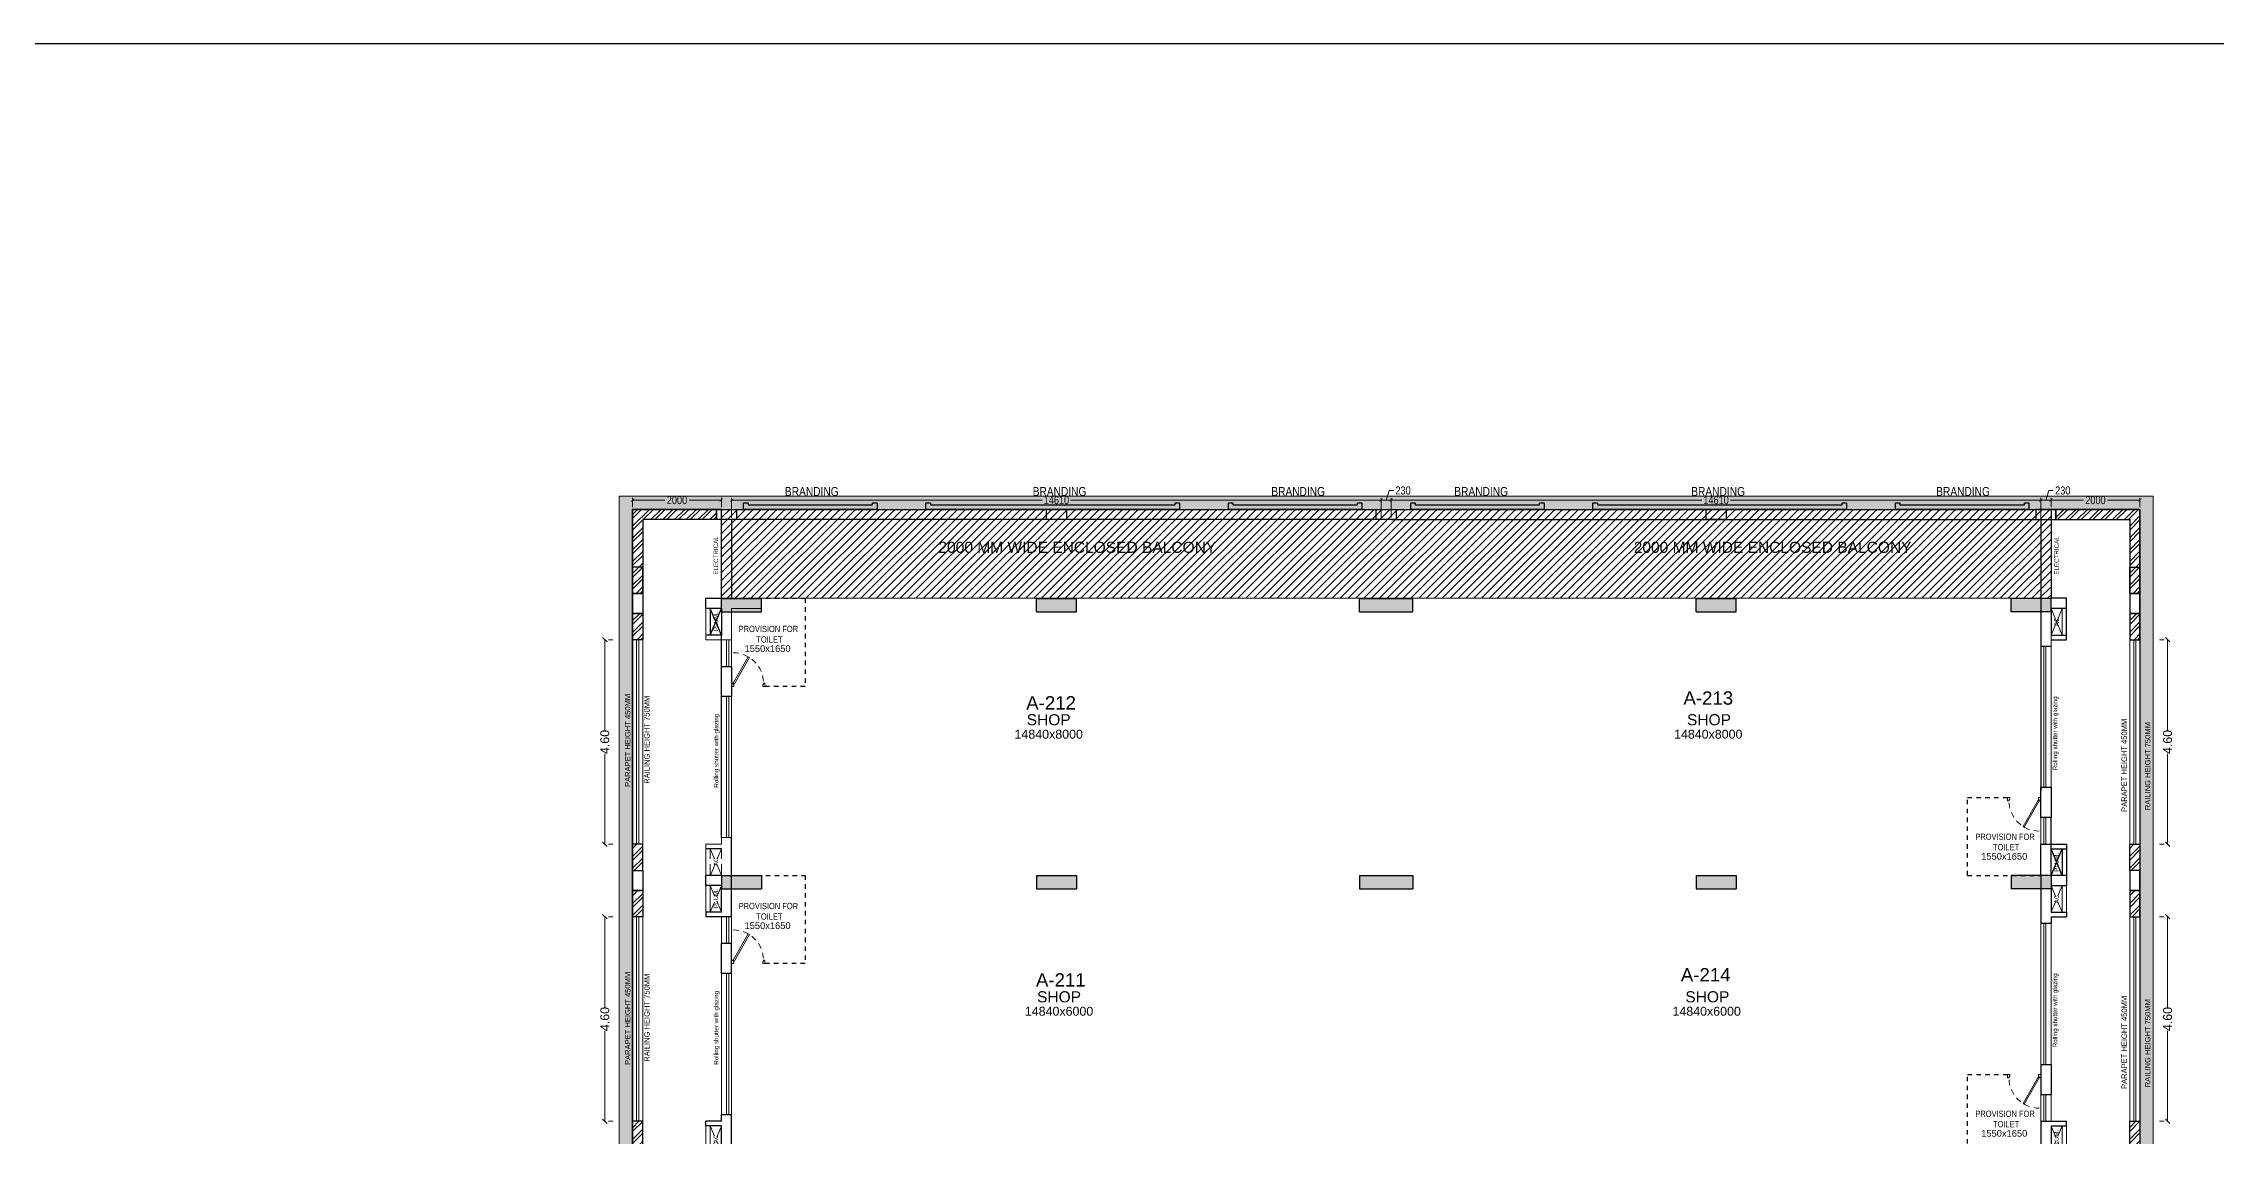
# Model space of a CAD drawing. Header units: metres. Extents: x 9819 to 10514, y 4405 to 4599.
# Drawn here: x 10210.82 to 10259.69, y 4574.63 to 4599.19 of the extents above; entities that cross this region are included whole.
import ezdxf
from ezdxf.enums import TextEntityAlignment as Align

# ---------------------------------------------------------------- set-up
doc = ezdxf.new("R2010")
doc.units = ezdxf.units.M
doc.header["$MEASUREMENT"] = 0
doc.header["$PDMODE"] = 35
doc.header["$PDSIZE"] = 0.3
for name, pattern in [('DASHED2', [0.375, 0.25, -0.125]), ('DOT2', [0.125, 0, -0.125]), ('HIDDEN', [0.375, 0.25, -0.125])]:
    doc.linetypes.add(name, pattern=pattern)
for name, color, linetype, lineweight in [('A_BUP AREA', 2, 'Continuous', 25), ('A_CONC', 1, 'Continuous', 30), ('A_DOOR-WIN', 23, 'Continuous', 9), ('A_DOTTED', 8, 'HIDDEN', 0), ('A_EXT DIM', 7, 'Continuous', 5), ('A_GLAZE', 140, 'Continuous', 5), ('A_LEDGE', 252, 'Continuous', 15), ('A_SHOP NO.', 113, 'Continuous', 5), ('A_SILL 0.09', 9, 'Continuous', 9), ('A_SILL 0.25', 25, 'Continuous', 15), ('A_TEXT', 7, 'Continuous', 5), ('A_WALL', 7, 'Continuous', 30), ('A_Wall Hatch', 8, 'Continuous', 5), ('Doorline', 251, 'DASHED2', 13), ('ELE .15', 8, 'Continuous', 15)]:
    doc.layers.add(name, color=color, linetype=linetype, lineweight=lineweight)
for name, color, linetype in [('A_COL. NO', 4, 'Continuous'), ('A_SIGNAGE', 171, 'Continuous'), ('STRU. COL.', 1, 'Continuous')]:
    doc.layers.add(name, color=color, linetype=linetype)
doc.layers.get('A_COL. NO').off()
doc.styles.add('A', font='ARIALN.TTF')
doc.styles.get("Standard").update_dxf_attribs({"font": 'arial.ttf'})
doc.dimstyles.new('DIM IN M SMALL', dxfattribs={"dimtxt": 0.2, "dimasz": 0.1, "dimexe": 0, "dimexo": 0, "dimgap": 0, "dimtad": 0, "dimzin": 3, "dimdsep": 46, "dimtxsty": 'Standard', "dimblk": 'OBLIQUE', "dimcen": 0, "dimclrd": 256, "dimclre": 256, "dimclrt": 256, "dimadec": 0, "dimazin": 0, "dimtfac": 1, "dimtofl": 0, "dimtmove": 1, "dimatfit": 3, "dimfxl": 1, "dimtolj": 1, "dimtzin": 0, "dimlwd": -1, "dimlwe": -1, "dimarcsym": 0})
doc.dimstyles.new('DIM IN MM', dxfattribs={"dimtxt": 0.18, "dimasz": 0.075, "dimexe": 0.05, "dimexo": 0.05, "dimgap": 0.05, "dimtad": 0, "dimdec": 0, "dimlfac": 1000, "dimzin": 3, "dimdsep": 46, "dimtxsty": 'A', "dimblk1": 'ARCHTICK', "dimblk2": 'ARCHTICK', "dimsah": 1, "dimcen": 0, "dimclrd": 256, "dimclre": 256, "dimclrt": 256, "dimadec": 0, "dimazin": 0, "dimtfac": 1, "dimtdec": 0, "dimtofl": 0, "dimtmove": 1, "dimatfit": 3, "dimfxl": 1, "dimtolj": 1, "dimtzin": 0, "dimlwd": -1, "dimlwe": -1, "dimarcsym": 0})

# ---------------------------------------------------------------- blocks, each defined once
blk = doc.blocks.new('D 750')
at = {"layer": 'A_DOOR-WIN'}
for points in [[(-0.372, 0.665), (-0.035, 0.075), (-0.063, 0.059), (-0.4, 0.649)], [(-0.75, 0.075), (-0.75, 0), (-0.7, 0), (-0.7, 0.043), (-0.715, 0.043), (-0.715, 0.075)], [(0, 0.075), (0, 0), (-0.05, 0), (-0.05, 0.043), (-0.035, 0.043), (-0.035, 0.075)]]:
    blk.add_lwpolyline(points, close=True, dxfattribs=at)
at = {"layer": 'Doorline', "ltscale": 0.5}
blk.add_arc((-0.035, 0.075), 0.68, 90, 180, dxfattribs=at)
blk = doc.blocks.new('Typical shops 2nd')
at = {"layer": 'A_DOOR-WIN'}
for p, q in [((30.095, -1.08), (30.095, -4.25)), ((30.145, -1.08), (30.145, -4.25)), ((0.465, -5.38), (0.465, -2.21)), ((0.515, -5.38), (0.515, -2.21))]:
    blk.add_line(p, q, dxfattribs=at)
at = {"layer": 'A_DOTTED'}
for p, q in [((0.1, -0.83), (0.35, -0.23)), ((0.1, -0.23), (0.35, -0.83)), ((30.51, -0.23), (30.26, -0.83)), ((30.51, -0.83), (30.26, -0.23)), ((0.1, -6.23), (0.35, -5.63)), ((0.1, -5.63), (0.35, -6.23)), ((30.51, -5.63), (30.26, -6.23)), ((30.51, -6.23), (30.26, -5.63))]:
    blk.add_line(p, q, dxfattribs=at)
at = {"layer": 'A_GLAZE'}
for p, q in [((0.465, -1.53), (0.465, -0.93)), ((0.515, -1.53), (0.515, -0.93)), ((30.095, -4.93), (30.095, -5.53)), ((30.145, -4.93), (30.145, -5.53))]:
    blk.add_line(p, q, dxfattribs=at)
at = {"layer": 'A_LEDGE'}
for p, q in [((0, -0.83), (0, -0.23)), ((0.1, -0.83), (0.1, -0.23)), ((30.51, -0.83), (30.51, -0.23)), ((30.61, -0.83), (30.61, -0.23)), ((0, -5.63), (0, -6.23)), ((0.1, -5.63), (0.1, -6.23)), ((30.51, -5.63), (30.51, -6.23)), ((30.61, -5.63), (30.61, -6.23))]:
    blk.add_line(p, q, dxfattribs=at)
at = {"layer": 'A_SILL 0.09'}
for p, q in [((0.35, -1.53), (0.35, -0.93)), ((0.58, -1.53), (0.58, -0.93)), ((30.03, -4.25), (30.03, -1.08)), ((30.26, -1.08), (30.26, -4.25)), ((0.35, -5.38), (0.35, -2.21)), ((0.58, -2.21), (0.58, -5.38)), ((30.03, -4.93), (30.03, -5.53)), ((30.26, -4.93), (30.26, -5.53))]:
    blk.add_line(p, q, dxfattribs=at)
at = {"layer": 'A_WALL'}
for p, q in [((0, -0.23), (0, 0)), ((30.61, 0), (30.61, -0.23)), ((0.35, -0.23), (0, -0.23)), ((0.35, -0.83), (0.35, -0.23)), ((0.58, -0.93), (0.58, -0.23)), ((30.03, 0), (30.03, -1.08)), ((30.26, -0.23), (30.61, -0.23)), ((30.26, -0.23), (30.26, -0.83)), ((0.35, -0.83), (0, -0.83)), ((0, -0.83), (0, -0.93)), ((0.58, -0.93), (0, -0.93)), ((30.26, -0.83), (30.61, -0.83)), ((30.26, -0.93), (30.61, -0.93)), ((30.26, -0.93), (30.26, -1.08)), ((30.61, -0.83), (30.61, -0.93)), ((30.26, -1.08), (30.03, -1.08)), ((0.35, -2.21), (0.35, -1.53)), ((0.58, -1.53), (0.35, -1.53)), ((0.58, -2.21), (0.58, -1.53)), ((0.58, -2.21), (0.35, -2.21)), ((30.03, -4.25), (30.03, -4.93)), ((30.03, -4.25), (30.26, -4.25)), ((30.26, -4.25), (30.26, -4.93)), ((30.03, -4.93), (30.26, -4.93)), ((0.35, -5.53), (0, -5.53)), ((0, -5.63), (0, -5.53)), ((0.35, -5.63), (0, -5.63)), ((0.35, -5.53), (0.35, -5.38)), ((0.35, -5.38), (0.58, -5.38)), ((0.35, -6.23), (0.35, -5.63)), ((0.58, -6.46), (0.58, -5.38)), ((30.03, -5.53), (30.03, -6.23)), ((30.03, -5.53), (30.61, -5.53)), ((30.26, -5.63), (30.26, -6.23)), ((30.26, -5.63), (30.61, -5.63)), ((30.61, -5.63), (30.61, -5.53)), ((0.35, -6.23), (0, -6.23)), ((30.26, -6.23), (30.61, -6.23))]:
    blk.add_line(p, q, dxfattribs=at)
at = {"layer": 'A_WALL', "color": 252, "linetype": 'DASHED2', "ltscale": 0.3, "true_color": 0x939598}
blk.add_line((28.38, -6.23), (30.03, -6.23), dxfattribs=at)
for points in [[(0.95, 0), (2.23, 0), (2.23, -1.98), (1.33, -1.98)], [(28.38, -6.23), (28.38, -4.48), (29.28, -4.48)]]:
    blk.add_lwpolyline(points, dxfattribs=at)
at = {"layer": 'A_DOOR-WIN', "xscale": -1}
blk.add_blockref('D 750', (0.58, -1.98), dxfattribs=at)
at = {"layer": 'A_DOOR-WIN', "xscale": -1, "rotation": 180}
blk.add_blockref('D 750', (30.03, -4.48), dxfattribs=at)
at = {"char_height": 0.1411, "width": 1.97366, "attachment_point": 1, "style": 'A'}
for insert in [(0.419, -0.618), (28.239, -5.29)]:
    blk.add_mtext('\\pxqc;PROVISION FOR\\P TOILET ', dxfattribs=dict(at, insert=insert))
at = {"layer": 'A_TEXT'}
for s, p in [('PLUM.', (0.274, -0.523)), ('AC', (30.436, -0.531)), ('Rolling shutter with glazing', (30.399, -3.034)), ('Rolling shutter with glazing', (0.282, -3.428)), ('AC', (0.274, -5.923)), ('PLUM.', (30.434, -5.936))]:
    blk.add_text(s, height=0.1, rotation=90, dxfattribs=at).set_placement(p, align=Align.CENTER)
for s, height, p in [('1550x1650', 0.15, (1.388, -1.205)), ('SHOP', 0.25, (7.945, -2.855)), ('SHOP', 0.25, (22.529, -2.855)), ('14840x6000', 0.2, (7.945, -3.155)), ('14840x6000', 0.2, (22.513, -3.155)), ('1550x1650', 0.15, (29.207, -5.877))]:
    blk.add_text(s, height=height, dxfattribs=at).set_placement(p, align=Align.CENTER)
blk = doc.blocks.new('_ARCHTICK')
at = {"color": 0, "linetype": 'ByBlock', "const_width": 0.15}
blk.add_lwpolyline([(-0.5, -0.5), (0.5, 0.5)], dxfattribs=at)
blk = doc.blocks.new('*D864')
at = {"layer": 'A_EXT DIM', "transparency": 16777216}
for p, q in [((10226.305, 4588.534), (10226.305, 4588.972)), ((10226.305, 4588.922), (10233.29, 4588.922)), ((10240.915, 4588.922), (10233.931, 4588.922)), ((10240.915, 4588.534), (10240.915, 4588.972))]:
    blk.add_line(p, q, dxfattribs=at)
at = {"layer": 'Defpoints', "color": 0, "transparency": 16777216}
for p in [(10240.915, 4588.922), (10226.305, 4588.484), (10240.915, 4588.484)]:
    blk.add_point(p, dxfattribs=at)
at = {"layer": 'A_EXT DIM', "transparency": 16777216, "xscale": 0.075, "yscale": 0.075, "zscale": 0.075, "rotation": 180}
blk.add_blockref('_ARCHTICK', (10226.305, 4588.922), dxfattribs=at)
at = {"layer": 'A_EXT DIM', "transparency": 16777216, "xscale": 0.075, "yscale": 0.075, "zscale": 0.075}
blk.add_blockref('_ARCHTICK', (10240.915, 4588.922), dxfattribs=at)
at = {"layer": 'A_EXT DIM', "transparency": 16777216, "insert": (10233.61, 4588.922), "char_height": 0.18, "attachment_point": 5, "style": 'A'}
blk.add_mtext('\\A1;14610', dxfattribs=at)
blk = doc.blocks.new('*D865')
at = {"layer": 'A_EXT DIM', "transparency": 16777216}
for p, q in [((10240.915, 4588.534), (10240.915, 4588.972)), ((10240.915, 4588.922), (10241.145, 4588.922)), ((10241.03, 4588.922), (10241.095, 4589.139)), ((10241.095, 4589.139), (10241.195, 4589.139)), ((10241.145, 4588.534), (10241.145, 4588.972))]:
    blk.add_line(p, q, dxfattribs=at)
at = {"layer": 'Defpoints', "color": 0, "transparency": 16777216}
for p in [(10241.145, 4588.922), (10240.915, 4588.484), (10241.145, 4588.484)]:
    blk.add_point(p, dxfattribs=at)
at = {"layer": 'A_EXT DIM', "transparency": 16777216, "xscale": 0.075, "yscale": 0.075, "zscale": 0.075, "rotation": 180}
blk.add_blockref('_ARCHTICK', (10240.915, 4588.922), dxfattribs=at)
at = {"layer": 'A_EXT DIM', "transparency": 16777216, "xscale": 0.075, "yscale": 0.075, "zscale": 0.075}
blk.add_blockref('_ARCHTICK', (10241.145, 4588.922), dxfattribs=at)
at = {"layer": 'A_EXT DIM', "transparency": 16777216, "insert": (10241.409, 4589.139), "char_height": 0.18, "attachment_point": 5, "style": 'A'}
blk.add_mtext('\\A1;230', dxfattribs=at)
blk = doc.blocks.new('*D866')
at = {"layer": 'A_EXT DIM', "transparency": 16777216}
for p, q in [((10241.145, 4588.534), (10241.145, 4588.972)), ((10241.145, 4588.922), (10248.13, 4588.922)), ((10255.755, 4588.922), (10248.771, 4588.922)), ((10255.755, 4588.534), (10255.755, 4588.972))]:
    blk.add_line(p, q, dxfattribs=at)
at = {"layer": 'Defpoints', "color": 0, "transparency": 16777216}
for p in [(10255.755, 4588.922), (10241.145, 4588.484), (10255.755, 4588.484)]:
    blk.add_point(p, dxfattribs=at)
at = {"layer": 'A_EXT DIM', "transparency": 16777216, "xscale": 0.075, "yscale": 0.075, "zscale": 0.075, "rotation": 180}
blk.add_blockref('_ARCHTICK', (10241.145, 4588.922), dxfattribs=at)
at = {"layer": 'A_EXT DIM', "transparency": 16777216, "xscale": 0.075, "yscale": 0.075, "zscale": 0.075}
blk.add_blockref('_ARCHTICK', (10255.755, 4588.922), dxfattribs=at)
at = {"layer": 'A_EXT DIM', "transparency": 16777216, "insert": (10248.45, 4588.922), "char_height": 0.18, "attachment_point": 5, "style": 'A'}
blk.add_mtext('\\A1;14610', dxfattribs=at)
blk = doc.blocks.new('*D877')
at = {"layer": 'A_EXT DIM', "transparency": 16777216}
for p, q in [((10255.985, 4588.764), (10255.985, 4588.972)), ((10255.985, 4588.922), (10256.714, 4588.922)), ((10257.985, 4588.922), (10257.257, 4588.922)), ((10257.985, 4588.764), (10257.985, 4588.972))]:
    blk.add_line(p, q, dxfattribs=at)
at = {"layer": 'Defpoints', "color": 0, "transparency": 16777216}
for p in [(10255.985, 4588.714), (10257.985, 4588.922), (10257.985, 4588.714)]:
    blk.add_point(p, dxfattribs=at)
at = {"layer": 'A_EXT DIM', "transparency": 16777216, "xscale": 0.075, "yscale": 0.075, "zscale": 0.075, "rotation": 180}
blk.add_blockref('_ARCHTICK', (10255.985, 4588.922), dxfattribs=at)
at = {"layer": 'A_EXT DIM', "transparency": 16777216, "xscale": 0.075, "yscale": 0.075, "zscale": 0.075}
blk.add_blockref('_ARCHTICK', (10257.985, 4588.922), dxfattribs=at)
at = {"layer": 'A_EXT DIM', "transparency": 16777216, "insert": (10256.985, 4588.922), "char_height": 0.18, "attachment_point": 5, "style": 'A'}
blk.add_mtext('\\A1;2000', dxfattribs=at)
blk = doc.blocks.new('*D882')
at = {"layer": 'A_EXT DIM', "transparency": 16777216}
for p, q in [((10224.075, 4588.764), (10224.075, 4588.972)), ((10224.075, 4588.922), (10224.804, 4588.922)), ((10226.075, 4588.922), (10225.347, 4588.922)), ((10226.075, 4588.764), (10226.075, 4588.972))]:
    blk.add_line(p, q, dxfattribs=at)
at = {"layer": 'Defpoints', "color": 0, "transparency": 16777216}
for p in [(10224.075, 4588.714), (10226.075, 4588.922), (10226.075, 4588.714)]:
    blk.add_point(p, dxfattribs=at)
at = {"layer": 'A_EXT DIM', "transparency": 16777216, "xscale": 0.075, "yscale": 0.075, "zscale": 0.075, "rotation": 180}
blk.add_blockref('_ARCHTICK', (10224.075, 4588.922), dxfattribs=at)
at = {"layer": 'A_EXT DIM', "transparency": 16777216, "xscale": 0.075, "yscale": 0.075, "zscale": 0.075}
blk.add_blockref('_ARCHTICK', (10226.075, 4588.922), dxfattribs=at)
at = {"layer": 'A_EXT DIM', "transparency": 16777216, "insert": (10225.075, 4588.922), "char_height": 0.18, "attachment_point": 5, "style": 'A'}
blk.add_mtext('\\A1;2000', dxfattribs=at)
blk = doc.blocks.new('*D1088')
at = {"layer": 'A_EXT DIM', "transparency": 16777216}
for p, q in [((10255.755, 4588.534), (10255.755, 4588.972)), ((10255.755, 4588.922), (10255.985, 4588.922)), ((10255.87, 4588.922), (10255.935, 4589.139)), ((10255.935, 4589.139), (10256.035, 4589.139)), ((10255.985, 4588.764), (10255.985, 4588.972))]:
    blk.add_line(p, q, dxfattribs=at)
at = {"layer": 'Defpoints', "color": 0, "transparency": 16777216}
for p in [(10255.985, 4588.922), (10255.985, 4588.714), (10255.755, 4588.484)]:
    blk.add_point(p, dxfattribs=at)
at = {"layer": 'A_EXT DIM', "transparency": 16777216, "xscale": 0.075, "yscale": 0.075, "zscale": 0.075, "rotation": 180}
blk.add_blockref('_ARCHTICK', (10255.755, 4588.922), dxfattribs=at)
at = {"layer": 'A_EXT DIM', "transparency": 16777216, "xscale": 0.075, "yscale": 0.075, "zscale": 0.075}
blk.add_blockref('_ARCHTICK', (10255.985, 4588.922), dxfattribs=at)
at = {"layer": 'A_EXT DIM', "transparency": 16777216, "insert": (10256.249, 4589.139), "char_height": 0.18, "attachment_point": 5, "style": 'A'}
blk.add_mtext('\\A1;230', dxfattribs=at)
blk = doc.blocks.new('col')
at = {"linetype": 'Continuous'}
blk.add_hatch(color=256, dxfattribs=at).paths.add_polyline_path([(0, 0), (1, 0), (1, 1), (0, 1), (0, 0)])
at = {"linetype": 'Continuous', "lineweight": 25}
for p, q in [((0, 1), (1, 1)), ((0, 1), (0, 0)), ((1, 1), (1, 0)), ((0, 0), (1, 0))]:
    blk.add_line(p, q, dxfattribs=at)
blk = doc.blocks.new('WING-A REVISEC COL.')
at = {"layer": 'STRU. COL.', "yscale": 0.3, "zscale": 0.23, "rotation": 180}
for p, xscale in [((5371.299, -8839.596), -0.9), ((5378.384, -8839.596), -0.9), ((5385.654, -8839.596), -1.2), ((5393.224, -8839.596), -0.9), ((5401.209, -8839.596), 0.9)]:
    blk.add_blockref('col', p, dxfattribs=dict(at, xscale=xscale))
at = {"layer": 'STRU. COL.', "yscale": 0.3, "zscale": 0.23}
for p, xscale in [((5371.299, -8846.126), 0.9), ((5378.384, -8846.126), 0.9), ((5385.654, -8846.126), 1.2), ((5393.224, -8846.126), 0.9), ((5401.209, -8846.126), -0.9)]:
    blk.add_blockref('col', p, dxfattribs=dict(at, xscale=xscale))
blk = doc.blocks.new('A$C5cf436e8')
at = {"transparency": 33554493}
h = blk.add_hatch(color=256, dxfattribs=at)
h.dxf.hatch_style = 1
h.paths.add_polyline_path([(-32.21, -72.38), (2.3, -72.38), (2.3, 0.3), (-32.21, 0.3)])
h.paths.add_polyline_path([(-31.91, -72.08), (2, -72.08), (2, 0), (-31.91, 0)], flags=16)
at = {"lineweight": 30, "true_color": 0x636466}
h = blk.add_hatch(dxfattribs=at)
h.set_pattern_fill('ANSI32', color=251, scale=0.5)
h.set_pattern_definition([(45, (-9908.29707, -4401.00705), (-0.1325825215, 0.1325825215), []), (45, (-9908.20869, -4401.00705), (-0.1325825215, 0.1325825215), [])])
h.paths.add_polyline_path([(0.11, 0), (0.11, -0.23), (1.77, -0.23), (1.77, -1.89), (2, -1.89), (2, 0)])
h.paths.add_polyline_path([(2, -2.93), (2, -2.34), (1.77, -2.34), (1.77, -2.93)])
h.paths.add_polyline_path([(2, -7.53), (2, -8.12), (1.77, -8.12), (1.77, -7.53)])
h.paths.add_polyline_path([(2, -9.16), (2, -8.57), (1.77, -8.57), (1.77, -9.16)])
h.paths.add_polyline_path([(2, -13.76), (2, -14.35), (1.77, -14.35), (1.77, -13.76)])
h.paths.add_polyline_path([(2, -15.39), (2, -14.8), (1.77, -14.8), (1.77, -15.39)])
h.paths.add_polyline_path([(2, -19.99), (2, -20.58), (1.77, -20.58), (1.77, -19.99)])
h.paths.add_polyline_path([(2, -21.62), (2, -21.03), (1.77, -21.03), (1.77, -21.62)])
h.paths.add_polyline_path([(2, -26.22), (2, -26.81), (1.77, -26.81), (1.77, -26.22)])
h.paths.add_polyline_path([(2, -27.85), (2, -27.26), (1.77, -27.26), (1.77, -27.85)])
h.paths.add_polyline_path([(2, -32.45), (2, -33.04), (1.77, -33.04), (1.77, -32.45)])
h.paths.add_polyline_path([(2, -34.08), (2, -33.49), (1.77, -33.49), (1.77, -34.08)])
h.paths.add_polyline_path([(2, -38.46), (2, -39.05), (1.77, -39.05), (1.77, -38.46)])
h.paths.add_polyline_path([(2, -40.09), (2, -39.5), (1.77, -39.5), (1.77, -40.09)])
h.paths.add_polyline_path([(2, -46.32), (2, -45.73), (1.77, -45.73), (1.77, -46.32)])
h.paths.add_polyline_path([(2, -44.69), (2, -45.28), (1.77, -45.28), (1.77, -44.69)])
h.paths.add_polyline_path([(2, -50.92), (2, -51.51), (1.77, -51.51), (1.77, -50.92)])
h.paths.add_polyline_path([(2, -52.55), (2, -51.96), (1.77, -51.96), (1.77, -52.55)])
h.paths.add_polyline_path([(2, -58.78), (2, -58.19), (1.77, -58.19), (1.77, -58.78)])
h.paths.add_polyline_path([(2, -57.15), (2, -57.74), (1.77, -57.74), (1.77, -57.15)])
h.paths.add_polyline_path([(2, -64.99), (2, -63.81), (1.77, -63.81), (1.77, -64.99)])
h.paths.add_polyline_path([(0.11, -72.08), (0.11, -71.85), (1.77, -71.85), (1.77, -70.19), (2, -70.19), (2, -72.08)])
h.paths.add_polyline_path([(-0.93, -72.08), (-0.34, -72.08), (-0.34, -71.85), (-0.93, -71.85)])
h.paths.add_polyline_path([(-6.72, -72.08), (-7.31, -72.08), (-7.31, -71.85), (-6.72, -71.85)])
h.paths.add_polyline_path([(-8.35, -72.08), (-7.76, -72.08), (-7.76, -71.85), (-8.35, -71.85)])
h.paths.add_polyline_path([(-23.19, -72.08), (-22.6, -72.08), (-22.6, -71.85), (-23.19, -71.85)])
h.paths.add_polyline_path([(-21.56, -72.08), (-22.15, -72.08), (-22.15, -71.85), (-21.56, -71.85)])
h.paths.add_polyline_path([(-15.77, -72.08), (-15.18, -72.08), (-15.18, -71.85), (-15.77, -71.85)])
h.paths.add_polyline_path([(-14.14, -72.08), (-14.73, -72.08), (-14.73, -71.85), (-14.14, -71.85)])
h.paths.add_polyline_path([(-30.02, -72.08), (-30.02, -71.85), (-31.68, -71.85), (-31.68, -70.19), (-31.91, -70.19), (-31.91, -72.08)])
h.paths.add_polyline_path([(-29.57, -72.08), (-28.98, -72.08), (-28.98, -71.85), (-29.57, -71.85)])
h.paths.add_polyline_path([(-31.91, -64.99), (-31.91, -63.81), (-31.68, -63.81), (-31.68, -64.99)])
h.paths.add_polyline_path([(-31.91, -58.78), (-31.91, -58.19), (-31.68, -58.19), (-31.68, -58.78)])
h.paths.add_polyline_path([(-31.91, -57.15), (-31.91, -57.74), (-31.68, -57.74), (-31.68, -57.15)])
h.paths.add_polyline_path([(-31.91, -52.55), (-31.91, -51.96), (-31.68, -51.96), (-31.68, -52.55)])
h.paths.add_polyline_path([(-31.91, -50.92), (-31.91, -51.51), (-31.68, -51.51), (-31.68, -50.92)])
h.paths.add_polyline_path([(-31.91, -46.32), (-31.91, -45.73), (-31.68, -45.73), (-31.68, -46.32)])
h.paths.add_polyline_path([(-31.91, -44.69), (-31.91, -45.28), (-31.68, -45.28), (-31.68, -44.69)])
h.paths.add_polyline_path([(-31.91, -40.09), (-31.91, -39.5), (-31.68, -39.5), (-31.68, -40.09)])
h.paths.add_polyline_path([(-31.91, -38.46), (-31.91, -39.05), (-31.68, -39.05), (-31.68, -38.46)])
h.paths.add_polyline_path([(-31.91, -34.08), (-31.91, -33.49), (-31.68, -33.49), (-31.68, -34.08)])
h.paths.add_polyline_path([(-31.91, -32.45), (-31.91, -33.04), (-31.68, -33.04), (-31.68, -32.45)])
h.paths.add_polyline_path([(-31.91, -27.85), (-31.91, -27.26), (-31.68, -27.26), (-31.68, -27.85)])
h.paths.add_polyline_path([(-31.91, -26.22), (-31.91, -26.81), (-31.68, -26.81), (-31.68, -26.22)])
h.paths.add_polyline_path([(-31.91, -21.62), (-31.91, -21.03), (-31.68, -21.03), (-31.68, -21.62)])
h.paths.add_polyline_path([(-31.91, -19.99), (-31.91, -20.58), (-31.68, -20.58), (-31.68, -19.99)])
h.paths.add_polyline_path([(-31.91, -15.39), (-31.91, -14.8), (-31.68, -14.8), (-31.68, -15.39)])
h.paths.add_polyline_path([(-31.91, -13.76), (-31.91, -14.35), (-31.68, -14.35), (-31.68, -13.76)])
h.paths.add_polyline_path([(-31.91, -9.16), (-31.91, -8.57), (-31.68, -8.57), (-31.68, -9.16)])
h.paths.add_polyline_path([(-31.91, -7.53), (-31.91, -8.12), (-31.68, -8.12), (-31.68, -7.53)])
h.paths.add_polyline_path([(-31.91, -2.93), (-31.91, -2.34), (-31.68, -2.34), (-31.68, -2.93)])
h.paths.add_polyline_path([(-30.02, 0), (-30.02, -0.23), (-31.68, -0.23), (-31.68, -1.89), (-31.91, -1.89), (-31.91, 0)])
at = {"layer": 'A_CONC'}
for points in [[(-30.02, 0), (-29.57, 0), (-29.57, -0.23), (-30.02, -0.23)], [(-22.6, 0), (-22.15, 0), (-22.15, -0.23), (-22.6, -0.23)], [(-15.18, 0), (-14.73, 0), (-14.73, -0.23), (-15.18, -0.23)], [(-7.76, 0), (-7.31, 0), (-7.31, -0.23), (-7.76, -0.23)], [(0.11, 0), (-0.34, 0), (-0.34, -0.23), (0.11, -0.23)], [(-31.91, -1.89), (-31.68, -1.89), (-31.68, -2.34), (-31.91, -2.34)], [(-31.91, -1.89), (-31.68, -1.89), (-31.68, -2.34), (-31.91, -2.34)], [(2, -1.89), (1.77, -1.89), (1.77, -2.34), (2, -2.34)], [(2, -1.89), (1.77, -1.89), (1.77, -2.34), (2, -2.34)], [(-31.91, -8.12), (-31.68, -8.12), (-31.68, -8.57), (-31.91, -8.57)], [(2, -8.12), (1.77, -8.12), (1.77, -8.57), (2, -8.57)]]:
    blk.add_lwpolyline(points, close=True, dxfattribs=at)
at = {"layer": 'A_GLAZE', "elevation": 0}
for points in [[(-31.82, -7.53), (-31.77, -7.53), (-31.77, -2.93), (-31.82, -2.93)], [(-31.82, -13.76), (-31.77, -13.76), (-31.77, -9.16), (-31.82, -9.16)]]:
    blk.add_lwpolyline(points, close=True, dxfattribs=at)
at = {"layer": 'A_GLAZE'}
for points in [[(1.86, -7.53), (1.91, -7.53), (1.91, -2.93), (1.86, -2.93)], [(1.86, -13.76), (1.91, -13.76), (1.91, -9.16), (1.86, -9.16)]]:
    blk.add_lwpolyline(points, close=True, dxfattribs=at)
at = {"layer": 'A_SILL 0.25'}
blk.add_lwpolyline([(2, -34.08), (2, 0), (-31.91, 0), (-31.91, -72.08), (2, -72.08), (2, -38.46)], dxfattribs=at)
at = {"layer": 'A_TEXT', "color": 32, "true_color": 0xcd6928}
for p, q in [((-31.91, -7.53), (-31.91, -2.93)), ((-31.68, -2.93), (-31.68, -7.53)), ((1.77, -7.53), (1.77, -2.93)), ((2, -2.93), (2, -7.53)), ((-31.91, -13.76), (-31.91, -9.16)), ((-31.68, -9.16), (-31.68, -13.76)), ((1.77, -13.76), (1.77, -9.16)), ((2, -9.16), (2, -13.76))]:
    blk.add_line(p, q, dxfattribs=at)
at = {"layer": 'A_WALL'}
for points in [[(-30.02, 0), (-30.02, -0.23), (-31.68, -0.23), (-31.68, -1.89), (-31.91, -1.89), (-31.91, 0)], [(0.11, 0), (0.11, -0.23), (1.77, -0.23), (1.77, -1.89), (2, -1.89), (2, 0)], [(-31.91, -1.3), (-31.91, -1.89), (-31.68, -1.89), (-31.68, -1.3)], [(2, -1.3), (2, -1.89), (1.77, -1.89), (1.77, -1.3)], [(-31.91, -2.93), (-31.91, -2.34), (-31.68, -2.34), (-31.68, -2.93)], [(-31.91, -2.93), (-31.91, -2.34), (-31.68, -2.34), (-31.68, -2.93)], [(2, -2.93), (2, -2.34), (1.77, -2.34), (1.77, -2.93)], [(2, -2.93), (2, -2.34), (1.77, -2.34), (1.77, -2.93)], [(-31.91, -7.53), (-31.91, -8.12), (-31.68, -8.12), (-31.68, -7.53)], [(2, -7.53), (2, -8.12), (1.77, -8.12), (1.77, -7.53)], [(-31.91, -9.16), (-31.91, -8.57), (-31.68, -8.57), (-31.68, -9.16)], [(2, -9.16), (2, -8.57), (1.77, -8.57), (1.77, -9.16)], [(-31.91, -13.76), (-31.91, -14.35), (-31.68, -14.35), (-31.68, -13.76)], [(2, -13.76), (2, -14.35), (1.77, -14.35), (1.77, -13.76)]]:
    blk.add_lwpolyline(points, close=True, dxfattribs=at)
at = {"layer": 'ELE .15', "color": 7, "true_color": 0xffffff}
blk.add_lwpolyline([(2.3, -34.08), (2.3, 0.3), (-32.21, 0.3), (-32.21, -72.38), (2.3, -72.38), (2.3, -38.46)], dxfattribs=at)
at = {"layer": 'A_TEXT', "color": 32, "true_color": 0xcd6928, "char_height": 0.1215, "attachment_point": 1, "rotation": 90}
for insert in [(-32.079, -6.242), (1.585, -6.802), (-32.079, -12.492), (1.585, -13.032)]:
    blk.add_mtext_dynamic_manual_height_columns('PARAPET HEIGHT 450MM', width=3.42392, gutter_width=0.931, heights=[0], dxfattribs=dict(at, insert=insert))
at = {"layer": 'A_TEXT', "color": 4, "char_height": 0.1215, "attachment_point": 1, "rotation": 90}
for insert in [(-31.647, -6.17), (2.113, -6.764), (-31.647, -12.42), (2.113, -12.994)]:
    blk.add_mtext_dynamic_manual_height_columns('RAILING HEIGHT 750MM', width=3.42392, gutter_width=0.931, heights=[0], dxfattribs=dict(at, insert=insert))
blk = doc.blocks.new('_Oblique')
at = {"color": 0, "linetype": 'ByBlock', "lineweight": -2}
blk.add_line((-0.5, -0.5), (0.5, 0.5), dxfattribs=at)
blk = doc.blocks.new('*D2096')
at = {"layer": 'A_EXT DIM', "linetype": 'DOT2', "transparency": 16777216}
for p, q in [((10258.428, 4585.784), (10258.608, 4585.784)), ((10258.428, 4581.184), (10258.608, 4581.184))]:
    blk.add_line(p, q, dxfattribs=at)
at = {"layer": 'A_EXT DIM', "transparency": 16777216}
for p, q in [((10258.608, 4585.784), (10258.608, 4583.748)), ((10258.608, 4581.184), (10258.608, 4583.221))]:
    blk.add_line(p, q, dxfattribs=at)
at = {"layer": 'Defpoints', "color": 0, "lineweight": 0, "transparency": 16777216}
for p in [(10257.985, 4585.784), (10257.985, 4581.184), (10258.608, 4581.184)]:
    blk.add_point(p, dxfattribs=at)
at = {"layer": 'A_EXT DIM', "transparency": 16777216, "xscale": 0.1, "yscale": 0.1, "zscale": 0.1}
for p, rotation in [((10258.608, 4585.784), 90), ((10258.608, 4581.184), 270)]:
    blk.add_blockref('_Oblique', p, dxfattribs=dict(at, rotation=rotation))
at = {"layer": 'A_EXT DIM', "lineweight": 0, "transparency": 16777216, "insert": (10258.608, 4583.484), "char_height": 0.2, "attachment_point": 5, "rotation": 90}
blk.add_mtext('\\A1;4.60', dxfattribs=at)
blk = doc.blocks.new('*D2097')
at = {"layer": 'A_EXT DIM', "linetype": 'DOT2', "transparency": 16777216}
for p, q in [((10258.428, 4579.554), (10258.608, 4579.554)), ((10258.428, 4574.954), (10258.608, 4574.954))]:
    blk.add_line(p, q, dxfattribs=at)
at = {"layer": 'A_EXT DIM', "transparency": 16777216}
for p, q in [((10258.608, 4579.554), (10258.608, 4577.518)), ((10258.608, 4574.954), (10258.608, 4576.991))]:
    blk.add_line(p, q, dxfattribs=at)
at = {"layer": 'Defpoints', "color": 0, "lineweight": 0, "transparency": 16777216}
for p in [(10257.985, 4579.554), (10257.985, 4574.954), (10258.608, 4574.954)]:
    blk.add_point(p, dxfattribs=at)
at = {"layer": 'A_EXT DIM', "transparency": 16777216, "xscale": 0.1, "yscale": 0.1, "zscale": 0.1}
for p, rotation in [((10258.608, 4579.554), 90), ((10258.608, 4574.954), 270)]:
    blk.add_blockref('_Oblique', p, dxfattribs=dict(at, rotation=rotation))
at = {"layer": 'A_EXT DIM', "lineweight": 0, "transparency": 16777216, "insert": (10258.608, 4577.254), "char_height": 0.2, "attachment_point": 5, "rotation": 90}
blk.add_mtext('\\A1;4.60', dxfattribs=at)
blk = doc.blocks.new('*D2111')
at = {"layer": 'A_EXT DIM', "linetype": 'DOT2', "transparency": 16777216}
for p, q in [((10223.632, 4585.784), (10223.452, 4585.784)), ((10223.632, 4581.184), (10223.452, 4581.184))]:
    blk.add_line(p, q, dxfattribs=at)
at = {"layer": 'A_EXT DIM', "transparency": 16777216}
for p, q in [((10223.452, 4585.784), (10223.452, 4583.748)), ((10223.452, 4581.184), (10223.452, 4583.221))]:
    blk.add_line(p, q, dxfattribs=at)
at = {"layer": 'Defpoints', "color": 0, "lineweight": 0, "transparency": 16777216}
for p in [(10224.075, 4585.784), (10223.452, 4581.184), (10224.075, 4581.184)]:
    blk.add_point(p, dxfattribs=at)
at = {"layer": 'A_EXT DIM', "transparency": 16777216, "xscale": 0.1, "yscale": 0.1, "zscale": 0.1}
for p, rotation in [((10223.452, 4585.784), 90), ((10223.452, 4581.184), 270)]:
    blk.add_blockref('_Oblique', p, dxfattribs=dict(at, rotation=rotation))
at = {"layer": 'A_EXT DIM', "lineweight": 0, "transparency": 16777216, "insert": (10223.452, 4583.484), "char_height": 0.2, "attachment_point": 5, "rotation": 90}
blk.add_mtext('\\A1;4.60', dxfattribs=at)
blk = doc.blocks.new('*D2104')
at = {"layer": 'A_EXT DIM', "linetype": 'DOT2', "transparency": 16777216}
for p, q in [((10223.632, 4579.554), (10223.452, 4579.554)), ((10223.632, 4574.954), (10223.452, 4574.954))]:
    blk.add_line(p, q, dxfattribs=at)
at = {"layer": 'A_EXT DIM', "transparency": 16777216}
for p, q in [((10223.452, 4579.554), (10223.452, 4577.518)), ((10223.452, 4574.954), (10223.452, 4576.991))]:
    blk.add_line(p, q, dxfattribs=at)
at = {"layer": 'Defpoints', "color": 0, "lineweight": 0, "transparency": 16777216}
for p in [(10224.075, 4579.554), (10223.452, 4574.954), (10224.075, 4574.954)]:
    blk.add_point(p, dxfattribs=at)
at = {"layer": 'A_EXT DIM', "transparency": 16777216, "xscale": 0.1, "yscale": 0.1, "zscale": 0.1}
for p, rotation in [((10223.452, 4579.554), 90), ((10223.452, 4574.954), 270)]:
    blk.add_blockref('_Oblique', p, dxfattribs=dict(at, rotation=rotation))
at = {"layer": 'A_EXT DIM', "lineweight": 0, "transparency": 16777216, "insert": (10223.452, 4577.254), "char_height": 0.2, "attachment_point": 5, "rotation": 90}
blk.add_mtext('\\A1;4.60', dxfattribs=at)

msp = doc.modelspace()

# ---------------------------------------------------------------- hatches: boundary and pattern name
at = {"layer": 'A_SILL 0.25'}
h = msp.add_hatch(dxfattribs=at)
h.set_pattern_fill('ANSI31', color=256)
h.set_pattern_definition([(45, (4630.08081, -313.26329), (-0.0883883476, 0.0883883476), [])])
h.paths.add_polyline_path([(10226.0753, 4586.7144), (10255.9853, 4586.7144), (10255.9853, 4588.7144), (10226.0753, 4588.7144)])

# ---------------------------------------------------------------- linework, layer by layer
msp.add_lwpolyline([(9907.8601, 4599.1913), (10513.7871, 4599.1913), (10513.7871, 4405.0688), (9907.8601, 4405.0688)], close=True)
at = {"layer": 'A_BUP AREA'}
msp.add_lwpolyline([(10257.9853, 4516.6344), (10224.0753, 4516.6344), (10224.0753, 4588.7144), (10257.9853, 4588.7144)], close=True, dxfattribs=at)
at = {"layer": 'A_DOOR-WIN'}
for p, q in [((10255.8203, 4585.6344), (10255.8203, 4582.4644)), ((10255.8703, 4585.6344), (10255.8703, 4582.4644)), ((10226.1903, 4581.3344), (10226.1903, 4584.5044)), ((10226.2403, 4581.3344), (10226.2403, 4584.5044))]:
    msp.add_line(p, q, dxfattribs=at)
at = {"layer": 'A_DOTTED'}
msp.add_lwpolyline([(10226.0753, 4580.4844), (10226.0753, 4581.0844), (10225.8253, 4580.4844), (10225.8253, 4581.0844), (10226.0753, 4580.4844)], dxfattribs=at)
at = {"layer": 'A_GLAZE'}
for p, q in [((10226.1903, 4585.1844), (10226.1903, 4585.7844)), ((10226.2403, 4585.1844), (10226.2403, 4585.7844)), ((10255.8203, 4581.7844), (10255.8203, 4581.1844)), ((10255.8703, 4581.7844), (10255.8703, 4581.1844))]:
    msp.add_line(p, q, dxfattribs=at)
at = {"layer": 'A_LEDGE'}
for points in [[(10226.9753, 4586.4844), (10226.3053, 4586.4844), (10226.3053, 4585.7844), (10225.7253, 4585.7844), (10225.7253, 4585.8844), (10225.7253, 4586.4844)], [(10226.3053, 4584.5044), (10226.3053, 4581.3344), (10226.0753, 4581.3344), (10226.0753, 4581.1844), (10225.7253, 4581.1844), (10225.7253, 4581.0844), (10225.7253, 4580.4844)]]:
    msp.add_lwpolyline(points, dxfattribs=at)
at = {"layer": 'A_SIGNAGE', "color": 6}
for points in [[(10226.5753, 4588.7144), (10226.5753, 4588.8644), (10226.6753, 4588.8644), (10226.6753, 4588.8144), (10229.4753, 4588.8144), (10229.4753, 4588.8644), (10229.5753, 4588.8644), (10229.5753, 4588.7144)], [(10230.6753, 4588.7144), (10230.6753, 4588.8644), (10230.7753, 4588.8644), (10230.7753, 4588.8144), (10236.2803, 4588.8144), (10236.2803, 4588.8644), (10236.3803, 4588.8644), (10236.3803, 4588.7144)], [(10237.4803, 4588.7144), (10237.4803, 4588.8644), (10237.5803, 4588.8644), (10237.5803, 4588.8144), (10240.3803, 4588.8144), (10240.3803, 4588.8644), (10240.4803, 4588.8644), (10240.4803, 4588.7144)], [(10241.5803, 4588.7144), (10241.5803, 4588.8644), (10241.6803, 4588.8644), (10241.6803, 4588.8144), (10244.4803, 4588.8144), (10244.4803, 4588.8644), (10244.5803, 4588.8644), (10244.5803, 4588.7144)], [(10245.6803, 4588.7144), (10245.6803, 4588.8644), (10245.7803, 4588.8644), (10245.7803, 4588.8144), (10251.2853, 4588.8144), (10251.2853, 4588.8644), (10251.3853, 4588.8644), (10251.3853, 4588.7144)], [(10252.4853, 4588.7144), (10252.4853, 4588.8644), (10252.5853, 4588.8644), (10252.5853, 4588.8144), (10255.3853, 4588.8144), (10255.3853, 4588.8644), (10255.4853, 4588.8644), (10255.4853, 4588.7144)]]:
    msp.add_lwpolyline(points, close=True, dxfattribs=at)
at = {"layer": 'A_SILL 0.09'}
for p, q in [((10226.3053, 4585.1844), (10226.3053, 4585.7844)), ((10255.7553, 4581.7844), (10255.7553, 4581.1844))]:
    msp.add_line(p, q, dxfattribs=at)
at = {"layer": 'A_SILL 0.25'}
msp.add_lwpolyline([(10226.0753, 4586.7144), (10255.9853, 4586.7144), (10255.9853, 4588.7144), (10226.0753, 4588.7144)], close=True, dxfattribs=at)
for points in [[(10226.0753, 4588.4844), (10224.3053, 4588.4844), (10224.3053, 4516.8644), (10257.7553, 4516.8644), (10257.7553, 4549.5544), (10270.0153, 4549.5544), (10270.0153, 4516.8644), (10303.4653, 4516.8644), (10303.4653, 4549.5544), (10315.7253, 4549.5544), (10315.7253, 4516.8644), (10349.1753, 4516.8644), (10349.1753, 4588.4844), (10347.4053, 4588.4844)], [(10255.9853, 4588.4844), (10257.7553, 4588.4844), (10257.7553, 4555.3344), (10270.0153, 4555.3344), (10270.0153, 4588.4844), (10271.7853, 4588.4844)]]:
    msp.add_lwpolyline(points, dxfattribs=at)
at = {"layer": 'A_WALL'}
for p, q in [((10255.9853, 4588.7144), (10255.9853, 4586.7144)), ((10255.9853, 4585.6344), (10255.7553, 4585.6344)), ((10226.0753, 4581.0844), (10225.7253, 4581.0844)), ((10226.0753, 4580.4844), (10225.7253, 4580.4844))]:
    msp.add_line(p, q, dxfattribs=at)
at = {"layer": 'A_WALL', "color": 252, "linetype": 'DASHED2', "ltscale": 0.3, "true_color": 0x939598}
msp.add_line((10254.1053, 4580.4844), (10255.7553, 4580.4844), dxfattribs=at)
at = {"layer": 'A_WALL'}
for points in [[(10226.0753, 4581.3344), (10226.0753, 4584.5044), (10226.0753, 4585.1844), (10226.0753, 4585.7844), (10226.0753, 4585.8844), (10225.8253, 4586.4844), (10225.8253, 4585.8844), (10226.0753, 4586.4844), (10225.7253, 4586.4844), (10225.7253, 4586.7144), (10226.0753, 4586.7144), (10226.0753, 4588.7144), (10224.0753, 4588.7144), (10224.0753, 4516.6344), (10257.9853, 4516.6344), (10257.9853, 4549.3244), (10269.7853, 4549.3244), (10269.7853, 4516.6344), (10303.6953, 4516.6344), (10303.6953, 4549.3244), (10315.4953, 4549.3244)], [(10226.0753, 4588.7144), (10255.9853, 4588.7144), (10257.9853, 4588.7144), (10257.9853, 4555.5644), (10269.7853, 4555.5644), (10269.7853, 4588.7144), (10271.7853, 4588.7144), (10271.7853, 4586.7144), (10271.4353, 4586.7144), (10271.4353, 4586.4844), (10271.7853, 4586.4844), (10271.5353, 4585.8844), (10271.5353, 4586.4844), (10271.7853, 4585.8844), (10271.7853, 4585.7844), (10271.7853, 4585.1844), (10271.7853, 4584.5044), (10271.7853, 4581.3344)], [(10240.9153, 4588.4844), (10226.3053, 4588.4844), (10226.3053, 4586.7144), (10226.9753, 4586.7144)], [(10241.1453, 4588.4844), (10255.7553, 4588.4844), (10255.7553, 4585.6344), (10255.7553, 4582.3844)], [(10226.0753, 4586.4844), (10226.0753, 4585.8844), (10225.7253, 4585.8844)], [(10255.9853, 4585.7844), (10256.3353, 4585.7844), (10256.3353, 4585.8844), (10256.3353, 4586.4844), (10256.3353, 4586.7144), (10255.9853, 4586.7144)], [(10256.3353, 4586.4844), (10255.9853, 4586.4844), (10255.9853, 4585.8844), (10256.3353, 4585.8844)], [(10226.0753, 4585.1844), (10226.3053, 4585.1844), (10226.3053, 4584.5044), (10226.0753, 4584.5044)], [(10255.7553, 4580.4844), (10255.7553, 4581.1844), (10256.3353, 4581.1844), (10256.3353, 4581.0844), (10256.3353, 4580.4844), (10255.9853, 4580.4844), (10256.2353, 4581.0844), (10256.2353, 4580.4844), (10255.9853, 4581.0844), (10255.9853, 4581.1844), (10255.9853, 4581.7844), (10255.7553, 4581.7844), (10255.7553, 4582.4644), (10255.9853, 4582.4644), (10255.9853, 4581.7844)], [(10226.3053, 4580.2544), (10226.3053, 4581.3344)], [(10255.9853, 4580.4844), (10255.9853, 4581.0844), (10256.3353, 4581.0844)]]:
    msp.add_lwpolyline(points, dxfattribs=at)
at = {"layer": 'A_WALL', "color": 252, "linetype": 'DASHED2', "ltscale": 0.3, "true_color": 0x939598}
for points in [[(10226.6753, 4586.7144), (10227.9553, 4586.7144), (10227.9553, 4584.7344), (10227.0553, 4584.7344)], [(10254.1053, 4580.4844), (10254.1053, 4582.2344), (10255.0053, 4582.2344)]]:
    msp.add_lwpolyline(points, dxfattribs=at)
at = {"layer": 'A_Wall Hatch'}
msp.add_lwpolyline([(10255.9853, 4582.3844), (10255.9853, 4585.6344), (10255.9853, 4585.7844), (10255.9853, 4585.8844), (10256.2353, 4586.4844), (10256.2353, 4585.8844), (10255.9853, 4586.4844)], dxfattribs=at)

# ---------------------------------------------------------------- block references
at = {"layer": 'A_COL. NO'}
msp.add_blockref('WING-A REVISEC COL.', (4854.7762, 13426.31), dxfattribs=at)
at = {"layer": 'A_DOOR-WIN', "xscale": -1}
msp.add_blockref('D 750', (10226.3053, 4584.7344), dxfattribs=at)
at = {"layer": 'A_DOOR-WIN', "xscale": -1, "rotation": 180}
msp.add_blockref('D 750', (10255.7553, 4582.2344), dxfattribs=at)
at = {"layer": 'A_SILL 0.25'}
msp.add_blockref('A$C5cf436e8', (10255.9853, 4588.7144), dxfattribs=at)
at = {"layer": 'A_Wall Hatch'}
msp.add_blockref('Typical shops 2nd', (10225.7253, 4580.4844), dxfattribs=at)

# ---------------------------------------------------------------- texts
at = {"char_height": 0.141096, "width": 1.973664, "attachment_point": 1, "style": 'A'}
for insert in [(10226.1443, 4586.0961), (10253.9639, 4581.4243)]:
    msp.add_mtext('\\pxqc;PROVISION FOR\\P TOILET ', dxfattribs=dict(at, insert=insert))
at = {"layer": 'A_SHOP NO.'}
for s, p in [('A-212', (10233.4904, 4584.2138)), ('A-213', (10248.2752, 4584.3226)), ('A-211', (10233.7101, 4577.9838)), ('A-214', (10248.2167, 4578.0988))]:
    msp.add_text(s, height=0.3, dxfattribs=at).set_placement(p, align=Align.CENTER)
at = {"layer": 'A_SIGNAGE', "color": 6, "char_height": 0.2, "attachment_point": 7, "style": 'A'}
for insert in [(10227.5032, 4589.0144), (10233.077, 4589.0144), (10238.4451, 4589.0144), (10242.561, 4589.0144), (10247.8911, 4589.0144), (10253.4014, 4589.0144)]:
    msp.add_mtext_dynamic_manual_height_columns('BRANDING', width=1.232295, gutter_width=1, heights=[0], dxfattribs=dict(at, insert=insert))
at = {"layer": 'A_TEXT'}
for s, p in [('ELECTRICAL', (10225.9997, 4587.6783)), ('ELECTRICAL', (10256.1597, 4587.6783)), ('PLUM.', (10225.9997, 4586.1914)), ('AC', (10256.1608, 4586.183)), ('Rolling shutter with glazing', (10256.1242, 4583.6804)), ('Rolling shutter with glazing', (10226.0069, 4583.2869)), ('AC', (10225.9997, 4580.7914)), ('PLUM.', (10256.1591, 4580.7789))]:
    msp.add_text(s, height=0.1, rotation=90, dxfattribs=at).set_placement(p, align=Align.CENTER)
for s, height, p in [('2000 MM WIDE ENCLOSED BALCONY', 0.25, (10234.0808, 4587.7367)), ('2000 MM WIDE ENCLOSED BALCONY', 0.25, (10249.7222, 4587.7367)), ('1550x1650', 0.15, (10227.1131, 4585.5092)), ('SHOP', 0.25, (10233.4374, 4583.8594)), ('SHOP', 0.25, (10248.2906, 4583.8594)), ('14840x8000', 0.2, (10233.4374, 4583.5594)), ('14840x8000', 0.2, (10248.274, 4583.5594)), ('1550x1650', 0.15, (10254.9327, 4580.8375))]:
    msp.add_text(s, height=height, dxfattribs=at).set_placement(p, align=Align.CENTER)

# ---------------------------------------------------------------- dimensions: what is measured, and where the dimension line sits
at = {"layer": 'A_EXT DIM'}
for base, p1, p2, picture, middle in [((10241.1453, 4588.9218), (10240.9153, 4588.4844), (10241.1453, 4588.4844), '*D865', (10241.2453, 4589.1387)), ((10255.9853, 4588.9218), (10255.7553, 4588.4844), (10255.9853, 4588.7144), '*D1088', (10256.0853, 4589.1387)), ((10226.0753, 4588.9218), (10224.0753, 4588.7144), (10226.0753, 4588.7144), '*D882', (10225.0753, 4588.9218)), ((10240.9153, 4588.9218), (10226.3053, 4588.4844), (10240.9153, 4588.4844), '*D864', (10233.6103, 4588.9218)), ((10255.7553, 4588.9218), (10241.1453, 4588.4844), (10255.7553, 4588.4844), '*D866', (10248.4503, 4588.9218)), ((10257.9853, 4588.9218), (10255.9853, 4588.7144), (10257.9853, 4588.7144), '*D877', (10256.9853, 4588.9218))]:
    dim = msp.add_linear_dim(base=base, p1=p1, p2=p2, dimstyle='DIM IN MM', override={"dimpost": '\\X'}, dxfattribs=at)
    dim.commit()
    dim.dimension.update_dxf_attribs({"geometry": picture, "text_midpoint": middle})
at = {"layer": 'A_EXT DIM', "lineweight": 0}
for base, p1, p2, picture, middle in [((10223.4523, 4581.1844), (10224.0753, 4585.7844), (10224.0753, 4581.1844), '*D2111', (10223.4523, 4583.4844)), ((10258.6082, 4581.1844), (10257.9853, 4585.7844), (10257.9853, 4581.1844), '*D2096', (10258.6082, 4583.4844)), ((10223.4523, 4574.9544), (10224.0753, 4579.5544), (10224.0753, 4574.9544), '*D2104', (10223.4523, 4577.2544)), ((10258.6082, 4574.9544), (10257.9853, 4579.5544), (10257.9853, 4574.9544), '*D2097', (10258.6082, 4577.2544))]:
    dim = msp.add_linear_dim(base=base, p1=p1, p2=p2, angle=90, dimstyle='DIM IN M SMALL', override={"dimfxl": 0.18, "dimfxlon": 1, "dimarcsym": 1}, dxfattribs=at)
    dim.commit()
    dim.dimension.update_dxf_attribs({"geometry": picture, "text_midpoint": middle})

doc.saveas('drawing.dxf')
